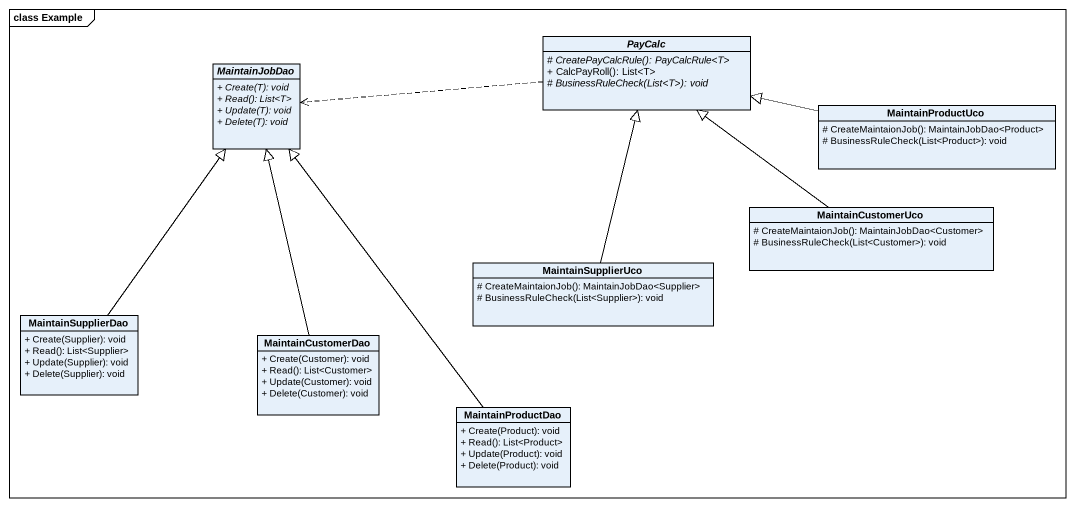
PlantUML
@startuml
mainframe class Example
hide circle
hide empty members
skinparam classAttributeIconSize 0
abstract class MaintainJobDao {
  {abstract} + Create(T): void
  {abstract} + Read(): List<T>
  {abstract} + Update(T): void
  {abstract} + Delete(T): void
}
abstract class PayCalc {
  {abstract} # CreatePayCalcRule(): PayCalcRule<T>
  + CalcPayRoll(): List<T>
  {abstract} # BusinessRuleCheck(List<T>): void
}
class MaintainProductUco {
  # CreateMaintaionJob(): MaintainJobDao<Product>
  # BusinessRuleCheck(List<Product>): void
}
class MaintainCustomerUco {
  # CreateMaintaionJob(): MaintainJobDao<Customer>
  # BusinessRuleCheck(List<Customer>): void
}
class MaintainSupplierUco {
  # CreateMaintaionJob(): MaintainJobDao<Supplier>
  # BusinessRuleCheck(List<Supplier>): void
}
class MaintainSupplierDao {
  + Create(Supplier): void
  + Read(): List<Supplier>
  + Update(Supplier): void
  + Delete(Supplier): void
}
class MaintainCustomerDao {
  + Create(Customer): void
  + Read(): List<Customer>
  + Update(Customer): void
  + Delete(Customer): void
}
class MaintainProductDao {
  + Create(Product): void
  + Read(): List<Product>
  + Update(Product): void
  + Delete(Product): void
}
PayCalc .left.> MaintainJobDao
MaintainProductUco -left-|> PayCalc
MaintainCustomerUco -up-|> PayCalc
MaintainSupplierUco -up-|> PayCalc
MaintainSupplierDao -up-|> MaintainJobDao
MaintainCustomerDao -up-|> MaintainJobDao
MaintainProductDao -up-|> MaintainJobDao
@enduml
